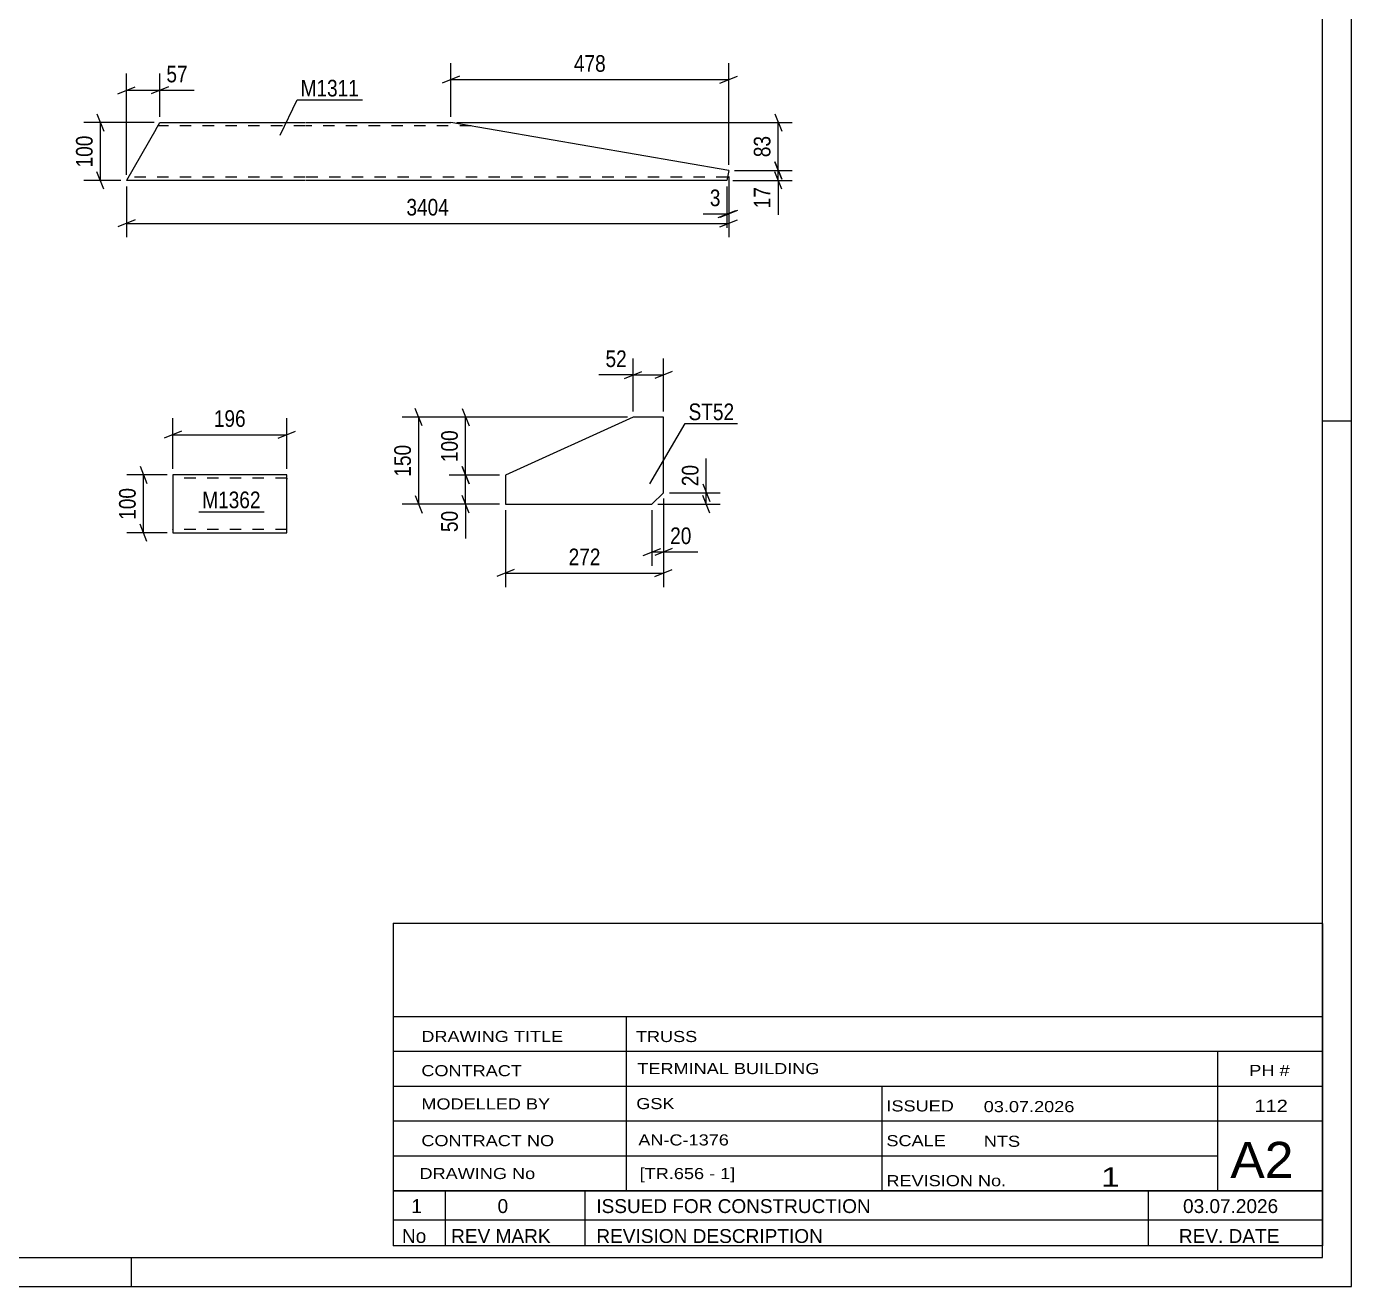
# Model space of a CAD drawing. Header units: millimetres. Extents: x 0 to 594, y 0 to 420.
# Drawn here: x 365.9 to 594, y 0 to 216.9 of the extents above; entities that cross this region are included whole.
import ezdxf

# ---------------------------------------------------------------- set-up
doc = ezdxf.new("R2010")
doc.units = ezdxf.units.MM
doc.linetypes.add('DXK_LINE_DOT2', pattern=[3.9198, 1.9599, -1.9599])
doc.styles.add('Arial Narrow', font='ARIALN.TTF', dxfattribs={"height": 0.2})

# ---------------------------------------------------------------- blocks, each defined once
blk = doc.blocks.new('Unknown-761542981-1163')
at = {"color": 5, "linetype": 'Continuous'}
for p, q in [((594, 0), (594, 420)), ((589, 5), (589, 415)), ((594, 149), (589, 149)), ((5, 5), (589, 5)), ((384, 0), (384, 5)), ((0, 0), (594, 0))]:
    blk.add_line(p, q, dxfattribs=at)
blk = doc.blocks.new('Unknown-761542981-21230')
at = {"color": 7, "linetype": 'Continuous'}
for p, q in [((429, 16.5), (589, 16.5)), ((589, 16.5), (429, 16.5)), ((429, 16.5), (429, 11.5)), ((438, 16.5), (438, 11.5)), ((462, 16.5), (462, 11.5)), ((559, 16.5), (559, 11.5)), ((589, 16.5), (589, 11.5)), ((429, 11.5), (589, 11.5)), ((429, 11.5), (429, 7)), ((429, 11.5), (589, 11.5)), ((438, 11.5), (438, 7)), ((462, 11.5), (462, 7)), ((559, 11.5), (559, 7)), ((589, 11.5), (589, 7)), ((589, 7), (429, 7))]:
    blk.add_line(p, q, dxfattribs=at)
at = {"color": 7, "linetype": 'Continuous', "style": 'Arial Narrow'}
for s, height, width, p in [('1', 2.39, 1.196471, (432.16, 12.65)), ('0', 2.39, 1.196471, (447, 12.65)), ('ISSUED FOR CONSTRUCTION', 2.3861, 1.196471, (464, 12.65)), ('03.07.2026', 2.386, 1.196471, (565, 12.65)), ('No', 2.386, 1.2, (430.54, 7.5)), ('REV MARK', 2.386, 1.2, (439, 7.5)), ('REVISION DESCRIPTION', 2.3861, 1.2, (464, 7.5)), ('REV. DATE', 2.386, 1.2, (564.28, 7.5))]:
    blk.add_text(s, height=height, dxfattribs=dict(at, width=width)).set_placement(p)
blk = doc.blocks.new('Unknown-761542981-21231')
at = {"color": 7, "linetype": 'Continuous'}
for p, q in [((429, 62.55), (429, 16.5)), ((429, 62.55), (589, 62.55)), ((589, 62.5), (589, 16.5)), ((429, 46.5), (589, 46.5)), ((469.14, 46.5), (469.14, 16.5)), ((429, 40.5), (589, 40.5)), ((571, 16.6), (571, 40.5)), ((429, 34.5), (589, 34.5)), ((513.14, 34.5), (513.14, 16.5)), ((429, 28.5), (589, 28.5)), ((429, 22.5), (571, 22.5)), ((429, 16.5), (589, 16.5))]:
    blk.add_line(p, q, dxfattribs=at)
at = {"color": 7, "style": 'Arial Narrow'}
for s, height, width, p in [('DRAWING TITLE', 1.9089, 1.425378, (433.88, 42.1)), ('TRUSS', 1.909, 1.425378, (470.81, 42.09)), ('CONTRACT', 1.909, 1.425378, (433.88, 36.21)), ('TERMINAL BUILDING', 1.9089, 1.425378, (471.06, 36.57)), ('MODELLED BY', 1.9089, 1.425378, (433.88, 30.48)), ('GSK', 1.909, 1.425378, (470.88, 30.54)), ('ISSUED', 1.909, 1.425378, (513.94, 30.14)), ('03.07.2026', 1.909, 1.425378, (530.69, 30.02)), ('CONTRACT NO', 1.9089, 1.425378, (433.88, 24.16)), ('AN-C-1376', 1.909, 1.425378, (471.23, 24.28)), ('SCALE', 1.909, 1.425378, (513.94, 24.15)), ('A2', 6.204, 1.25, (573.14, 18.7)), ('DRAWING No', 1.909, 1.425378, (433.56, 18.5)), ('[TR.656 - 1]', 1.9089, 1.425378, (471.46, 18.49)), ('REVISION No.', 1.9089, 1.425378, (513.94, 17.27)), ('1', 3.34, 1.5, (550.91, 17.18))]:
    blk.add_text(s, height=height, dxfattribs=dict(at, width=width)).set_placement(p)
at = {"color": 7, "linetype": 'Continuous', "style": 'Arial Narrow', "width": 1.43}
for s, height, p in [('PH #', 1.909, (576.4, 36.25)), ('112', 2.1, (577.3, 30.05)), ('NTS', 1.909, (530.7, 24.05))]:
    blk.add_text(s, height=height, dxfattribs=at).set_placement(p)
blk = doc.blocks.new('Part-761542981-15419 - 15418')
at = {"color": 2, "linetype": 'Continuous'}
for p, q in [((470.36, 149.68), (448.36, 139.68)), ((475.58, 149.68), (470.36, 149.68)), ((475.58, 136.68), (475.58, 149.68)), ((448.36, 139.68), (448.36, 134.68)), ((448.36, 134.68), (473.58, 134.68)), ((473.58, 134.68), (475.58, 136.68))]:
    blk.add_line(p, q, dxfattribs=at)
blk = doc.blocks.new('Part-761542981-19123 - 19122')
at = {"color": 2, "linetype": 'Continuous'}
for p, q in [((388.18, 199.22), (383.14, 190.42)), ((388.18, 199.22), (388.87, 200.42)), ((388.87, 200.42), (413.87, 200.42)), ((413.97, 200.42), (438.97, 200.42)), ((486.79, 192.14), (438.97, 200.42)), ((486.79, 192.14), (486.49, 190.42)), ((413.87, 190.42), (383.14, 190.42)), ((486.49, 190.42), (413.97, 190.42))]:
    blk.add_line(p, q, dxfattribs=at)
at = {"color": 7, "linetype": 'DXK_LINE_DOT2'}
for p, q in [((413.87, 199.82), (388.52, 199.82)), ((388.67, 200.07), (388.87, 200.42)), ((442.44, 199.82), (413.97, 199.82)), ((413.87, 191.02), (383.48, 191.02)), ((486.59, 191.02), (413.97, 191.02))]:
    blk.add_line(p, q, dxfattribs=at)
blk = doc.blocks.new('Part-761542981-15525 - 15524')
at = {"color": 2, "linetype": 'Continuous'}
for p, q in [((410.71, 139.76), (391.1, 139.76)), ((391.1, 139.76), (391.1, 129.85)), ((410.71, 130.96), (410.71, 139.76)), ((410.71, 129.76), (410.71, 130.96)), ((391.1, 129.85), (391.1, 129.76)), ((391.1, 129.76), (410.71, 129.76))]:
    blk.add_line(p, q, dxfattribs=at)
at = {"color": 7, "linetype": 'DXK_LINE_DOT2'}
for p, q in [((410.71, 139.16), (391.1, 139.16)), ((410.71, 139.16), (410.71, 139.11)), ((410.71, 139.11), (410.71, 139.16)), ((410.71, 139.02), (410.71, 139.11)), ((410.71, 139.11), (410.71, 139.02)), ((391.1, 130.36), (391.1, 130.4)), ((410.71, 130.36), (391.1, 130.36)), ((410.71, 130.4), (410.71, 130.73)), ((410.71, 130.36), (410.71, 130.4))]:
    blk.add_line(p, q, dxfattribs=at)
blk = doc.blocks.new('StraightDimension-761542981-15946 - 15418')
at = {"color": 7, "linetype": 'Continuous'}
for p, q in [((440.9, 151.18), (442.1, 148.18)), ((469.36, 149.68), (438.65, 149.68)), ((441.5, 139.68), (441.5, 149.68)), ((447.36, 139.68), (438.65, 139.68)), ((442.1, 138.18), (440.9, 141.18))]:
    blk.add_line(p, q, dxfattribs=at)
at = {"color": 0}
blk.add_wipeout([(440.75, 148.02), (436.55, 148.02), (436.55, 141.33), (440.75, 141.33)], dxfattribs=at)
at = {"color": 3, "style": 'Arial Narrow'}
blk.add_text('100', height=2.863, rotation=90.0002, dxfattribs=at).set_placement((440.15, 141.94))
blk = doc.blocks.new('StraightDimension-761542981-15938 - 15418')
at = {"color": 7, "linetype": 'Continuous'}
for p, q in [((470.36, 150.68), (470.36, 159.81)), ((475.58, 150.68), (475.58, 159.81)), ((468.86, 156.36), (471.86, 157.56)), ((477.08, 157.56), (474.08, 156.36)), ((470.36, 156.96), (475.58, 156.96))]:
    blk.add_line(p, q, dxfattribs=at)
at = {"color": 0}
blk.add_wipeout([(469.83, 157.71), (469.83, 161.91), (464.98, 161.91), (464.98, 157.71)], dxfattribs=at)
at = {"color": 7, "linetype": 'Continuous'}
blk.add_line((470.36, 156.96), (464.45, 156.96), dxfattribs=at)
blk.add_line((470.36, 156.96), (464.45, 156.96), dxfattribs=at)
at = {"color": 3, "style": 'Arial Narrow'}
blk.add_text('52', height=2.863, dxfattribs=at).set_placement((465.58, 158.31))
blk = doc.blocks.new('StraightDimension-761542981-15947 - 15418')
at = {"color": 7, "linetype": 'Continuous'}
for p, q in [((447.36, 139.68), (438.65, 139.68)), ((440.9, 141.18), (442.1, 138.18)), ((441.5, 134.68), (441.5, 139.68)), ((447.36, 134.68), (438.65, 134.68)), ((442.1, 133.18), (440.9, 136.18))]:
    blk.add_line(p, q, dxfattribs=at)
at = {"color": 0}
blk.add_wipeout([(440.75, 134.15), (436.55, 134.15), (436.55, 129.3), (440.75, 129.3)], dxfattribs=at)
at = {"color": 7, "linetype": 'Continuous'}
blk.add_line((441.5, 134.68), (441.5, 128.77), dxfattribs=at)
blk.add_line((441.5, 134.68), (441.5, 128.77), dxfattribs=at)
at = {"color": 3, "style": 'Arial Narrow'}
blk.add_text('50', height=2.863, rotation=90.0002, dxfattribs=at).set_placement((440.15, 129.9))
blk = doc.blocks.new('StraightDimension-761542981-15942 - 15418')
at = {"color": 7, "linetype": 'Continuous'}
for p, q in [((482.33, 138.18), (483.53, 135.18)), ((474.58, 134.68), (485.33, 134.68)), ((476.58, 136.68), (485.33, 136.68)), ((483.53, 133.18), (482.33, 136.18)), ((482.93, 134.68), (482.93, 136.68))]:
    blk.add_line(p, q, dxfattribs=at)
at = {"color": 0}
blk.add_wipeout([(482.18, 142.06), (477.98, 142.06), (477.98, 137.2), (482.18, 137.2)], dxfattribs=at)
at = {"color": 7, "linetype": 'Continuous'}
blk.add_line((482.93, 136.68), (482.93, 142.58), dxfattribs=at)
blk.add_line((482.93, 136.68), (482.93, 142.58), dxfattribs=at)
at = {"color": 3, "style": 'Arial Narrow'}
blk.add_text('20', height=2.863, rotation=90.0002, dxfattribs=at).set_placement((481.58, 137.8))
blk = doc.blocks.new('StraightDimension-761542981-15934 - 15418')
at = {"color": 7, "linetype": 'Continuous'}
for p, q in [((475.58, 135.68), (475.58, 124.08)), ((473.58, 133.68), (473.58, 124.08)), ((472.08, 125.88), (475.08, 127.08)), ((473.58, 126.48), (475.58, 126.48)), ((477.08, 127.08), (474.08, 125.88))]:
    blk.add_line(p, q, dxfattribs=at)
at = {"color": 0}
blk.add_wipeout([(480.97, 127.23), (480.97, 131.43), (476.11, 131.43), (476.11, 127.23)], dxfattribs=at)
at = {"color": 7, "linetype": 'Continuous'}
blk.add_line((475.58, 126.48), (481.49, 126.48), dxfattribs=at)
blk.add_line((475.58, 126.48), (481.49, 126.48), dxfattribs=at)
at = {"color": 3, "style": 'Arial Narrow'}
blk.add_text('20', height=2.863, dxfattribs=at).set_placement((476.71, 127.83))
blk = doc.blocks.new('StraightDimension-761542981-15952 - 15418')
at = {"color": 7, "linetype": 'Continuous'}
for p, q in [((475.58, 135.68), (475.58, 120.44)), ((448.36, 133.68), (448.36, 120.44)), ((449.86, 123.44), (446.86, 122.24)), ((474.08, 122.24), (477.08, 123.44)), ((448.36, 122.84), (475.58, 122.84))]:
    blk.add_line(p, q, dxfattribs=at)
at = {"color": 0}
blk.add_wipeout([(465.31, 123.59), (465.31, 127.79), (458.63, 127.79), (458.63, 123.59)], dxfattribs=at)
at = {"color": 3, "style": 'Arial Narrow'}
blk.add_text('272', height=2.863, dxfattribs=at).set_placement((459.23, 124.19))
blk = doc.blocks.new('StraightDimension-761542981-15956 - 15418')
at = {"color": 7, "linetype": 'Continuous'}
for p, q in [((434.03, 148.18), (432.83, 151.18)), ((469.36, 149.68), (430.58, 149.68)), ((433.43, 134.68), (433.43, 149.68)), ((447.36, 134.68), (430.58, 134.68)), ((432.83, 136.18), (434.03, 133.18))]:
    blk.add_line(p, q, dxfattribs=at)
at = {"color": 0}
blk.add_wipeout([(432.68, 145.52), (428.48, 145.52), (428.48, 138.83), (432.68, 138.83)], dxfattribs=at)
at = {"color": 3, "style": 'Arial Narrow'}
blk.add_text('150', height=2.863, rotation=90.0002, dxfattribs=at).set_placement((432.08, 139.44))
blk = doc.blocks.new('StraightDimension-761542981-20224 - 19122')
at = {"color": 7, "linetype": 'Continuous'}
for p, q in [((487.79, 192.14), (497.72, 192.14)), ((494.72, 193.64), (495.92, 190.64)), ((495.92, 188.92), (494.72, 191.92)), ((495.32, 190.42), (495.32, 192.14)), ((487.49, 190.42), (497.72, 190.42))]:
    blk.add_line(p, q, dxfattribs=at)
at = {"color": 0}
blk.add_wipeout([(494.57, 189.89), (490.37, 189.89), (490.37, 185.04), (494.57, 185.04)], dxfattribs=at)
at = {"color": 7, "linetype": 'Continuous'}
blk.add_line((495.32, 190.42), (495.32, 184.51), dxfattribs=at)
blk.add_line((495.32, 190.42), (495.32, 184.51), dxfattribs=at)
at = {"color": 3, "style": 'Arial Narrow'}
blk.add_text('17', height=2.863, rotation=90.0002, dxfattribs=at).set_placement((493.97, 185.64))
blk = doc.blocks.new('StraightDimension-761542981-20223 - 19122')
at = {"color": 7, "linetype": 'Continuous'}
for p, q in [((494.72, 201.92), (495.92, 198.92)), ((439.97, 200.42), (497.72, 200.42)), ((495.32, 192.14), (495.32, 200.42)), ((487.79, 192.14), (497.72, 192.14)), ((495.92, 190.64), (494.72, 193.64))]:
    blk.add_line(p, q, dxfattribs=at)
at = {"color": 0}
blk.add_wipeout([(494.57, 198.71), (490.37, 198.71), (490.37, 193.85), (494.57, 193.85)], dxfattribs=at)
at = {"color": 3, "style": 'Arial Narrow'}
blk.add_text('83', height=2.863, rotation=90.0002, dxfattribs=at).set_placement((493.97, 194.45))
blk = doc.blocks.new('StraightDimension-761542981-20368 - 19122')
at = {"color": 7, "linetype": 'Continuous'}
for p, q in [((378.04, 201.92), (379.24, 198.92)), ((387.87, 200.42), (375.79, 200.42)), ((378.64, 190.42), (378.64, 200.42)), ((379.24, 188.92), (378.04, 191.92)), ((382.14, 190.42), (375.79, 190.42))]:
    blk.add_line(p, q, dxfattribs=at)
at = {"color": 0}
blk.add_wipeout([(377.89, 198.76), (373.69, 198.76), (373.69, 192.08), (377.89, 192.08)], dxfattribs=at)
at = {"color": 3, "style": 'Arial Narrow'}
blk.add_text('100', height=2.863, rotation=90.0002, dxfattribs=at).set_placement((377.29, 192.68))
blk = doc.blocks.new('StraightDimension-761542981-20191 - 19122')
at = {"color": 7, "linetype": 'Continuous'}
for p, q in [((383.14, 189.42), (383.14, 180.65)), ((486.79, 191.14), (486.79, 180.65)), ((384.64, 183.65), (381.64, 182.45)), ((383.14, 183.05), (486.79, 183.05)), ((485.29, 182.45), (488.29, 183.65))]:
    blk.add_line(p, q, dxfattribs=at)
at = {"color": 0}
blk.add_wipeout([(439.22, 183.8), (439.22, 188), (430.71, 188), (430.71, 183.8)], dxfattribs=at)
at = {"color": 3, "style": 'Arial Narrow'}
blk.add_text('3404', height=2.863, dxfattribs=at).set_placement((431.31, 184.4))
blk = doc.blocks.new('StraightDimension-761542981-20302 - 19122')
at = {"color": 7, "linetype": 'Continuous'}
for p, q in [((438.97, 201.42), (438.97, 210.65)), ((486.79, 193.14), (486.79, 210.65)), ((440.47, 208.4), (437.47, 207.2)), ((438.97, 207.8), (486.79, 207.8)), ((485.29, 207.2), (488.29, 208.4))]:
    blk.add_line(p, q, dxfattribs=at)
at = {"color": 0}
blk.add_wipeout([(466.22, 208.55), (466.22, 212.75), (459.54, 212.75), (459.54, 208.55)], dxfattribs=at)
at = {"color": 3, "style": 'Arial Narrow'}
blk.add_text('478', height=2.863, dxfattribs=at).set_placement((460.14, 209.15))
blk = doc.blocks.new('StraightDimension-761542981-20205 - 19122')
at = {"color": 7, "linetype": 'Continuous'}
for p, q in [((486.49, 189.42), (486.49, 182.26)), ((486.79, 191.14), (486.79, 182.26)), ((484.99, 184.06), (487.99, 185.26)), ((488.29, 185.26), (485.29, 184.06)), ((486.49, 184.66), (486.79, 184.66))]:
    blk.add_line(p, q, dxfattribs=at)
at = {"color": 0}
blk.add_wipeout([(485.97, 185.41), (485.97, 189.61), (482.94, 189.61), (482.94, 185.41)], dxfattribs=at)
at = {"color": 7, "linetype": 'Continuous'}
blk.add_line((486.49, 184.66), (482.41, 184.66), dxfattribs=at)
blk.add_line((486.49, 184.66), (482.41, 184.66), dxfattribs=at)
at = {"color": 3, "style": 'Arial Narrow'}
blk.add_text('3', height=2.86, dxfattribs=at).set_placement((483.54, 186.01))
blk = doc.blocks.new('StraightDimension-761542981-20284 - 19122')
at = {"color": 7, "linetype": 'Continuous'}
for p, q in [((383.14, 191.42), (383.14, 208.83)), ((388.87, 201.42), (388.87, 208.83)), ((381.64, 205.38), (384.64, 206.58)), ((383.14, 205.98), (388.87, 205.98)), ((390.37, 206.58), (387.37, 205.38))]:
    blk.add_line(p, q, dxfattribs=at)
at = {"color": 0}
blk.add_wipeout([(394.25, 206.73), (394.25, 210.93), (389.39, 210.93), (389.39, 206.73)], dxfattribs=at)
at = {"color": 7, "linetype": 'Continuous'}
blk.add_line((388.87, 205.98), (394.77, 205.98), dxfattribs=at)
blk.add_line((388.87, 205.98), (394.77, 205.98), dxfattribs=at)
at = {"color": 3, "style": 'Arial Narrow'}
blk.add_text('57', height=2.863, dxfattribs=at).set_placement((389.99, 207.33))
blk = doc.blocks.new('StraightDimension-761542981-19768 - 15524')
at = {"color": 7, "linetype": 'Continuous'}
for p, q in [((390.1, 139.76), (383.2, 139.76)), ((385.45, 141.26), (386.65, 138.26)), ((386.05, 129.76), (386.05, 139.76)), ((386.65, 128.26), (385.45, 131.26)), ((390.1, 129.76), (383.2, 129.76))]:
    blk.add_line(p, q, dxfattribs=at)
at = {"color": 0}
blk.add_wipeout([(385.3, 138.1), (381.1, 138.1), (381.1, 131.41), (385.3, 131.41)], dxfattribs=at)
at = {"color": 3, "style": 'Arial Narrow'}
blk.add_text('100', height=2.863, rotation=90.0002, dxfattribs=at).set_placement((384.7, 132.01))
blk = doc.blocks.new('StraightDimension-761542981-19779 - 15524')
at = {"color": 7, "linetype": 'Continuous'}
for p, q in [((391.1, 140.76), (391.1, 149.51)), ((410.71, 140.76), (410.71, 149.51)), ((392.6, 147.26), (389.6, 146.06)), ((391.1, 146.66), (410.71, 146.66)), ((409.21, 146.06), (412.21, 147.26))]:
    blk.add_line(p, q, dxfattribs=at)
at = {"color": 0}
blk.add_wipeout([(404.25, 147.41), (404.25, 151.61), (397.56, 151.61), (397.56, 147.41)], dxfattribs=at)
at = {"color": 3, "style": 'Arial Narrow'}
blk.add_text('196', height=2.863, dxfattribs=at).set_placement((398.16, 148.01))
blk = doc.blocks.new('Mark-761542981-16236 - 15418')
at = {"color": 0}
blk.add_wipeout([(487.73, 149.17), (487.73, 152.17), (479.88, 152.17), (479.88, 149.17)], dxfattribs=at)
blk.add_wipeout([(487.73, 149.17), (487.73, 152.17), (479.88, 152.17), (479.88, 149.17)], dxfattribs=at)
at = {"color": 30, "linetype": 'Continuous'}
for p, q in [((473.23, 138.18), (479.28, 148.57)), ((479.28, 148.57), (488.33, 148.57))]:
    blk.add_line(p, q, dxfattribs=at)
at = {"color": 3, "style": 'Arial Narrow'}
blk.add_text('ST52', height=2.863, dxfattribs=at).set_placement((479.88, 149.17))
blk = doc.blocks.new('Mark-761542981-19963 - 19122')
at = {"color": 0}
blk.add_wipeout([(423.14, 204.9), (423.14, 207.9), (413.09, 207.9), (413.09, 204.9)], dxfattribs=at)
blk.add_wipeout([(423.14, 204.9), (423.14, 207.9), (413.09, 207.9), (413.09, 204.9)], dxfattribs=at)
at = {"color": 30, "linetype": 'Continuous'}
for p, q in [((409.6, 198.25), (412.49, 204.3)), ((412.49, 204.3), (423.74, 204.3))]:
    blk.add_line(p, q, dxfattribs=at)
at = {"color": 3, "style": 'Arial Narrow'}
blk.add_text('M1311', height=2.863, dxfattribs=at).set_placement((413.09, 204.9))
blk = doc.blocks.new('Mark-761542981-16263 - 15524')
at = {"color": 0}
blk.add_wipeout([(406.21, 134.01), (406.21, 137.01), (396.16, 137.01), (396.16, 134.01)], dxfattribs=at)
blk.add_wipeout([(406.21, 134.01), (406.21, 137.01), (396.16, 137.01), (396.16, 134.01)], dxfattribs=at)
at = {"color": 30, "linetype": 'Continuous'}
blk.add_line((395.56, 133.41), (406.81, 133.41), dxfattribs=at)
at = {"color": 3, "style": 'Arial Narrow'}
blk.add_text('M1362', height=2.863, dxfattribs=at).set_placement((396.16, 134.01))

msp = doc.modelspace()

# ---------------------------------------------------------------- block references
for name in ['Unknown-761542981-1163', 'Part-761542981-19123 - 19122', 'Part-761542981-15419 - 15418', 'Part-761542981-15525 - 15524', 'Unknown-761542981-21231', 'Unknown-761542981-21230']:
    msp.add_blockref(name, (0, 0))

# ---------------------------------------------------------------- next in the draw order: block references
for name in ['Mark-761542981-19963 - 19122', 'StraightDimension-761542981-20368 - 19122', 'StraightDimension-761542981-20224 - 19122', 'StraightDimension-761542981-15946 - 15418', 'StraightDimension-761542981-15942 - 15418', 'StraightDimension-761542981-19768 - 15524', 'Mark-761542981-16263 - 15524']:
    msp.add_blockref(name, (0, 0))

# ---------------------------------------------------------------- next in the draw order: block references
for name in ['StraightDimension-761542981-20223 - 19122', 'StraightDimension-761542981-15938 - 15418', 'StraightDimension-761542981-19779 - 15524', 'StraightDimension-761542981-15947 - 15418', 'StraightDimension-761542981-15934 - 15418']:
    msp.add_blockref(name, (0, 0))

# ---------------------------------------------------------------- next in the draw order: block references
for name in ['StraightDimension-761542981-20302 - 19122', 'StraightDimension-761542981-20191 - 19122', 'Mark-761542981-16236 - 15418', 'StraightDimension-761542981-15952 - 15418']:
    msp.add_blockref(name, (0, 0))

# ---------------------------------------------------------------- next in the draw order: block references
for name in ['StraightDimension-761542981-20284 - 19122', 'StraightDimension-761542981-20205 - 19122', 'StraightDimension-761542981-15956 - 15418']:
    msp.add_blockref(name, (0, 0))

doc.saveas('drawing.dxf')
